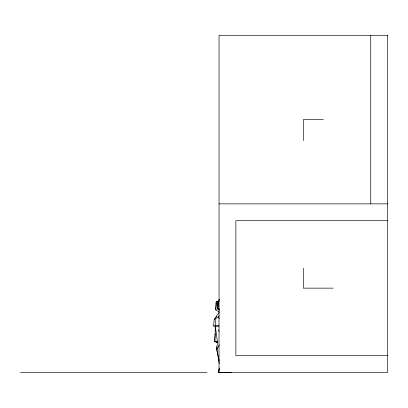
<?xml version="1.0" encoding="UTF-8"?>
<svg xmlns="http://www.w3.org/2000/svg" width="408" height="408" viewBox="0 0 408 408"><rect width="100%" height="100%" fill="white"/><g stroke="black" fill="none" stroke-linecap="round" stroke-linejoin="round"><path stroke-width="0.61" d="M215.225 333.418L214.46 341.338L217.403 341.491L217.694 342.48L215.006 341.46L215.317 325.956L219.111 326.002M217.78 308.734L217.984 301.859L218.81 302.048L217.78 308.734L219.422 310.243M215.552 325.859L215.817 318.413L218.198 317.057L219.285 315.736M218.714 301.558L215.954 302.767L215.49 309.754L219.433 312.069L214.195 319.387L213.578 325.951L215.399 326.283M219.29 360.866L216.872 349.829L217.418 341.746L215.317 325.956L215.929 326.104M215.46 330.98L215.638 329.154M221.462 372.412L218.28 372.58L219.31 367.975M218.28 372.58L219.32 369.174M219.234 299.732L218.617 301.374L218.107 301.354L218.392 301.395M216.857 346.463L216.429 347.56L219.259 363.757M218.632 300.844L219.346 299.192M231.438 372.203L231.219 372.637L219.851 372.397L229.612 372.315M216.872 349.829L219.336 344.882M218.469 301.502L216.434 301.67L216.806 301.354L218.372 301.42M215.924 317.342L216.837 316.481M216.434 301.67L216.806 301.354L217.627 301.619M214.195 319.387L215.817 318.413M218.948 309.279L217.913 308.596L215.49 309.754L216.98 303.46L218.061 303.042M219.361 372.035L218.204 372.468L230.484 372.713L220.81 372.443M216.714 301.502L219.055 301.43M323.36 119.575L303.312 119.575L303.312 140.607M219.03 203.857L387.6 203.857M387.6 220.718L235.885 220.718L235.885 355.572L387.6 355.572M333.066 288.145L303.312 288.145L303.312 268.097M20.4 372.433L206.938 372.433M213.578 325.951L218.764 325.961M217.464 342.424L216.337 342.409L214.46 341.338M219.264 308.331L218.03 308.259L219.167 309.57M215.006 341.46L217.418 341.746M215.954 302.767L218.132 304.72M218.198 317.057L219.274 318.577M218.229 329.894L219.208 331.378M218.224 305.668L216.98 303.46L217.913 308.596M217.403 341.491L217.709 342.695M370.745 35.287L370.745 203.857M387.6 35.287L219.03 35.287L219.03 372.433L387.6 372.433L387.6 35.287"/></g></svg>
